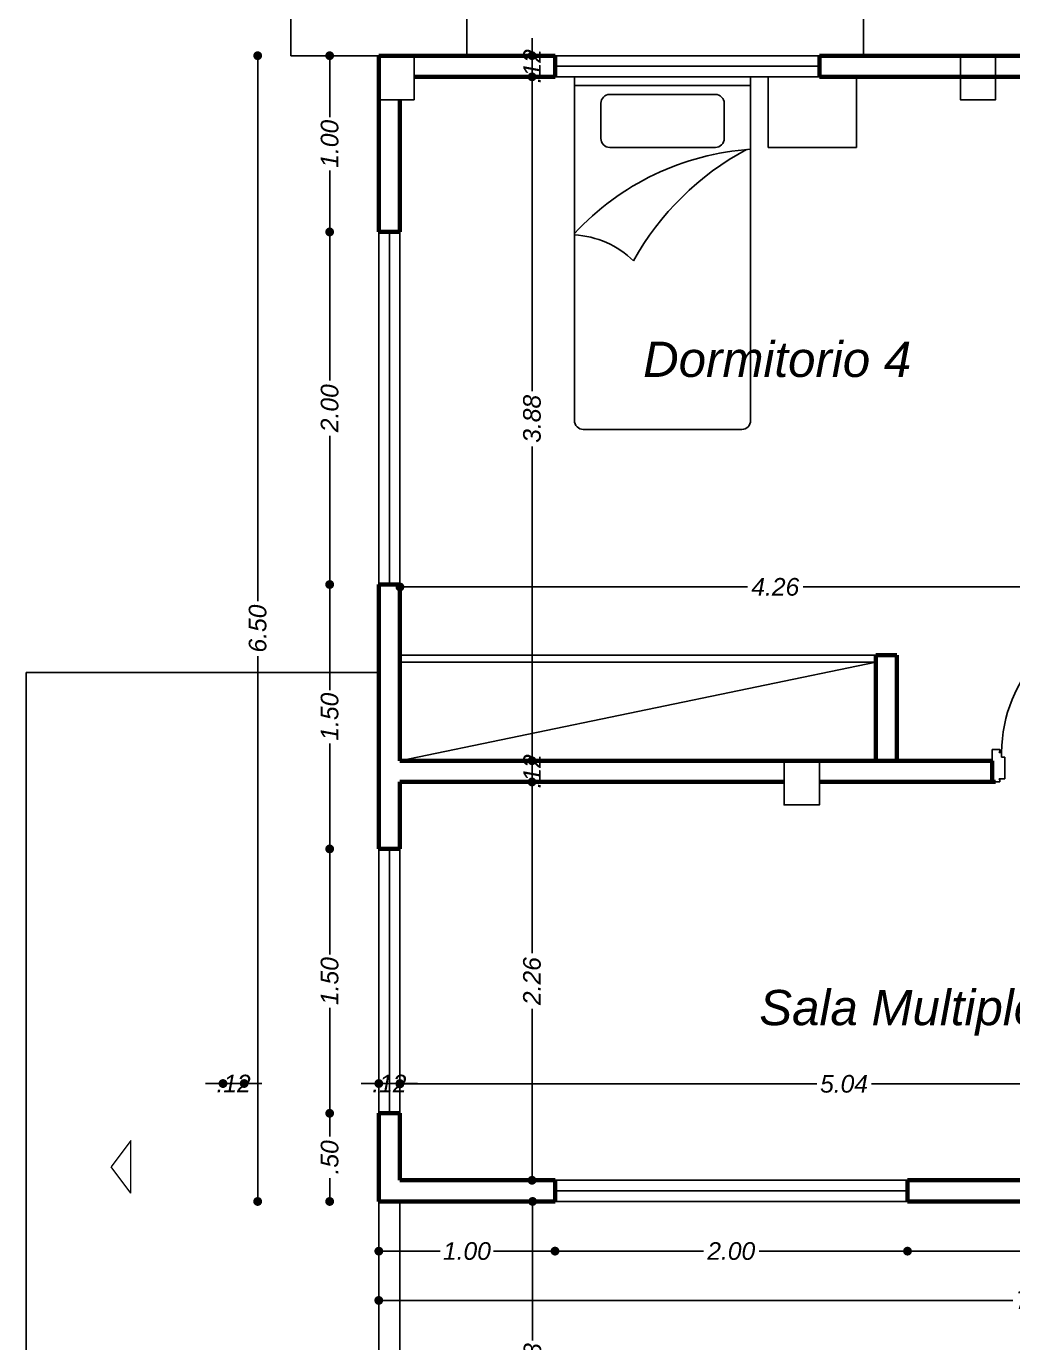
# Model space of a CAD drawing. Header units: metres. Extents: x 539 to 782, y 164 to 633.
# Drawn here: x 731.24 to 736.84, y 358.77 to 366.24 of the extents above; entities that cross this region are included whole.
import ezdxf

# ---------------------------------------------------------------- set-up
doc = ezdxf.new("R2010")
doc.units = ezdxf.units.M
doc.header["$PDMODE"] = 35
for name, color, linetype in [('ALUMINIO', 9, 'Continuous'), ('COLUMNAS', 6, 'Continuous'), ('Mobiliario Sanit', 40, 'Continuous'), ('PISOS', 251, 'Continuous'), ('PUERTAS', 16, 'Continuous'), ('TEXTO', 134, 'Continuous')]:
    doc.layers.add(name, color=color, linetype=linetype)
for name, color, linetype, lineweight in [('auxiliares', 251, 'Continuous', 20), ('cota', 1, 'Continuous', 15), ('MURO', 4, 'Continuous', 60), ('ventanas', 2, 'Continuous', 25)]:
    doc.layers.add(name, color=color, linetype=linetype, lineweight=lineweight)
doc.styles.add('ARIAL', font='ariali.ttf')
doc.styles.add('STYLE1', font='ariali.ttf')
doc.dimstyles.new('C_50', dxfattribs={"dimscale": 0.5, "dimtxt": 0.2, "dimasz": 0.1, "dimexe": 0.1, "dimexo": 0.1, "dimgap": 0.05, "dimtad": 0, "dimzin": 4, "dimdsep": 46, "dimtxsty": 'ARIAL', "dimblk": 'DOT', "dimcen": 0.09, "dimse1": 1, "dimse2": 1, "dimclrd": 1, "dimclre": 1, "dimclrt": 2, "dimadec": 0, "dimazin": 0, "dimtfac": 1, "dimtix": 1, "dimtmove": 2, "dimatfit": 3, "dimfxl": 1, "dimtolj": 1, "dimtzin": 0, "dimarcsym": 0})

# ---------------------------------------------------------------- blocks, each defined once
blk = doc.blocks.new('p 4')
for p, q in [((-0.0782, 0.852), (-0.0484, 0.852)), ((-0.0782, 0.1485), (-0.0782, 0.852)), ((-0.0484, 0.1485), (-0.0484, 0.852)), ((-0.8003, 0.1641), (-0.7612, 0.1641)), ((-0.8003, 0.1641), (-0.8003, 0)), ((-0.7651, 0.1524), (-0.7612, 0.1524)), ((-0.7651, 0.1485), (-0.7651, 0.1524)), ((-0.7651, 0.1485), (-0.7519, 0.1485)), ((-0.7612, 0.1524), (-0.7612, 0.1641)), ((-0.7519, 0.1251), (-0.7519, 0.1485)), ((-0.0782, 0.1485), (-0.0484, 0.1485)), ((-0.0352, 0.1485), (-0.0484, 0.1485)), ((-0.0484, 0.1251), (-0.0484, 0.1485)), ((-0.0391, 0.1524), (-0.0391, 0.1641)), ((0, 0.1641), (-0.0391, 0.1641)), ((-0.0352, 0.1524), (-0.0391, 0.1524)), ((-0.0352, 0.1485), (-0.0352, 0.1524)), ((0, 0.1641), (0, 0)), ((-0.7519, 0.1251), (-0.7363, 0.1251)), ((-0.7363, 0.1251), (-0.7363, 0.0156)), ((-0.0484, 0.1251), (-0.064, 0.1251)), ((-0.064, 0.1251), (-0.064, 0.0156)), ((-0.7651, 0.0156), (-0.7651, 0.0117)), ((-0.7651, 0.0156), (-0.7363, 0.0156)), ((-0.7651, 0.0117), (-0.7612, 0.0117)), ((-0.7612, 0.0117), (-0.7612, 0)), ((-0.0352, 0.0156), (-0.064, 0.0156)), ((-0.0391, 0.0117), (-0.0391, 0)), ((-0.0352, 0.0117), (-0.0391, 0.0117)), ((0, 0), (-0.0391, 0)), ((-0.0352, 0.0156), (-0.0352, 0.0117)), ((-0.8003, 0), (-0.7612, 0))]:
    blk.add_line(p, q)
blk.add_arc((-0.0472, 0.148), 0.7047, 92.51921, 179.96085)
blk = doc.blocks.new('Camasi')
at = {"color": 0}
blk.add_line((-0.5, -0.05), (0.5, -0.05), dxfattribs=at)
blk.add_lwpolyline([(-1.1, -0.4), (-1.1, 0), (-0.6, 0), (-0.6, -0.4)], close=True, dxfattribs=at)
for points in [[(-0.5, -1.95), (-0.5, 0), (0.5, 0), (0.5, -1.95, -0.414214), (0.45, -2), (-0.45, -2, -0.414214)], [(-0.35, -0.35), (-0.35, -0.15, -0.414214), (-0.3, -0.1), (0.3, -0.1, -0.414214), (0.35, -0.15), (0.35, -0.35, -0.414214), (0.3, -0.4), (-0.3, -0.4, -0.414214)]]:
    blk.add_lwpolyline(points, format="xyb", close=True, dxfattribs=at)
for centre, radius, start, end in [((-0.6059, -1.9178), 1.511, 42.95491, 85.98204), ((-1.2223, -1.8098), 1.5837, 28.89334, 61.94152), ((0.5313, -1.4217), 0.5263, 93.41409, 134.22904)]:
    blk.add_arc(centre, radius, start, end, dxfattribs=at)
blk = doc.blocks.new('_Dot')
at = {"color": 0, "linetype": 'ByBlock', "lineweight": -2}
blk.add_line((-0.5, 0), (-1, 0), dxfattribs=at)
at = {"color": 0, "linetype": 'ByBlock', "const_width": 0.5}
blk.add_lwpolyline([(-0.25, 0, 1), (0.25, 0, 1)], format="xyb", close=True, dxfattribs=at)
blk = doc.blocks.new('*D160')
at = {"layer": 'Defpoints', "color": 0, "transparency": 16777216}
for p in [(734.242, 366.386), (733.242, 366.074), (734.242, 366.074)]:
    blk.add_point(p, dxfattribs=at)
at = {"layer": 'ventanas', "color": 1, "lineweight": -2, "transparency": 16777216}
for p, q in [((733.292, 366.386), (733.5907, 366.386)), ((734.192, 366.386), (733.8933, 366.386))]:
    blk.add_line(p, q, dxfattribs=at)
at = {"layer": 'ventanas', "color": 1, "lineweight": -2, "transparency": 16777216, "xscale": 0.05, "yscale": 0.05, "zscale": 0.05, "rotation": 180}
blk.add_blockref('_Dot', (733.242, 366.386), dxfattribs=at)
at = {"layer": 'ventanas', "color": 1, "lineweight": -2, "transparency": 16777216, "xscale": 0.05, "yscale": 0.05, "zscale": 0.05}
blk.add_blockref('_Dot', (734.242, 366.386), dxfattribs=at)
at = {"layer": 'ventanas', "color": 2, "transparency": 16777216, "insert": (733.742, 366.386), "char_height": 0.1, "attachment_point": 5, "style": 'ARIAL'}
blk.add_mtext('\\A1;1.00', dxfattribs=at)
blk = doc.blocks.new('*D161')
at = {"layer": 'Defpoints', "color": 0, "transparency": 16777216}
for p in [(735.742, 366.386), (734.242, 366.074), (735.742, 366.074)]:
    blk.add_point(p, dxfattribs=at)
at = {"layer": 'ventanas', "color": 1, "lineweight": -2, "transparency": 16777216}
for p, q in [((734.292, 366.386), (734.8407, 366.386)), ((735.692, 366.386), (735.1433, 366.386))]:
    blk.add_line(p, q, dxfattribs=at)
at = {"layer": 'ventanas', "color": 1, "lineweight": -2, "transparency": 16777216, "xscale": 0.05, "yscale": 0.05, "zscale": 0.05, "rotation": 180}
blk.add_blockref('_Dot', (734.242, 366.386), dxfattribs=at)
at = {"layer": 'ventanas', "color": 1, "lineweight": -2, "transparency": 16777216, "xscale": 0.05, "yscale": 0.05, "zscale": 0.05}
blk.add_blockref('_Dot', (735.742, 366.386), dxfattribs=at)
at = {"layer": 'ventanas', "color": 2, "transparency": 16777216, "insert": (734.992, 366.386), "char_height": 0.1, "attachment_point": 5, "style": 'ARIAL'}
blk.add_mtext('\\A1;1.50', dxfattribs=at)
blk = doc.blocks.new('*D162')
at = {"layer": 'Defpoints', "color": 0, "transparency": 16777216}
for p in [(733.242, 366.074), (732.9633, 365.074), (733.242, 365.074)]:
    blk.add_point(p, dxfattribs=at)
at = {"layer": 'ventanas', "color": 1, "lineweight": -2, "transparency": 16777216}
for p, q in [((732.9633, 366.024), (732.9633, 365.7253)), ((732.9633, 365.124), (732.9633, 365.4227))]:
    blk.add_line(p, q, dxfattribs=at)
at = {"layer": 'ventanas', "color": 1, "lineweight": -2, "transparency": 16777216, "xscale": 0.05, "yscale": 0.05, "zscale": 0.05}
for p, rotation in [((732.9633, 366.074), 90), ((732.9633, 365.074), 270)]:
    blk.add_blockref('_Dot', p, dxfattribs=dict(at, rotation=rotation))
at = {"layer": 'ventanas', "color": 2, "transparency": 16777216, "insert": (732.9633, 365.574), "char_height": 0.1, "attachment_point": 5, "rotation": 90, "style": 'ARIAL'}
blk.add_mtext('\\A1;1.00', dxfattribs=at)
blk = doc.blocks.new('*D163')
at = {"layer": 'Defpoints', "color": 0, "transparency": 16777216}
for p in [(733.242, 365.074), (732.9633, 363.074), (733.242, 363.074)]:
    blk.add_point(p, dxfattribs=at)
at = {"layer": 'ventanas', "color": 1, "lineweight": -2, "transparency": 16777216}
for p, q in [((732.9633, 365.024), (732.9633, 364.2315)), ((732.9633, 363.124), (732.9633, 363.9165))]:
    blk.add_line(p, q, dxfattribs=at)
at = {"layer": 'ventanas', "color": 1, "lineweight": -2, "transparency": 16777216, "xscale": 0.05, "yscale": 0.05, "zscale": 0.05}
for p, rotation in [((732.9633, 365.074), 90), ((732.9633, 363.074), 270)]:
    blk.add_blockref('_Dot', p, dxfattribs=dict(at, rotation=rotation))
at = {"layer": 'ventanas', "color": 2, "transparency": 16777216, "insert": (732.9633, 364.074), "char_height": 0.1, "attachment_point": 5, "rotation": 90, "style": 'ARIAL'}
blk.add_mtext('\\A1;2.00', dxfattribs=at)
blk = doc.blocks.new('*D164')
at = {"layer": 'Defpoints', "color": 0, "transparency": 16777216}
for p in [(733.242, 363.074), (732.9633, 361.574), (733.242, 361.574)]:
    blk.add_point(p, dxfattribs=at)
at = {"layer": 'ventanas', "color": 1, "lineweight": -2, "transparency": 16777216}
for p, q in [((732.9633, 363.024), (732.9633, 362.4753)), ((732.9633, 361.624), (732.9633, 362.1727))]:
    blk.add_line(p, q, dxfattribs=at)
at = {"layer": 'ventanas', "color": 1, "lineweight": -2, "transparency": 16777216, "xscale": 0.05, "yscale": 0.05, "zscale": 0.05}
for p, rotation in [((732.9633, 363.074), 90), ((732.9633, 361.574), 270)]:
    blk.add_blockref('_Dot', p, dxfattribs=dict(at, rotation=rotation))
at = {"layer": 'ventanas', "color": 2, "transparency": 16777216, "insert": (732.9633, 362.324), "char_height": 0.1, "attachment_point": 5, "rotation": 90, "style": 'ARIAL'}
blk.add_mtext('\\A1;1.50', dxfattribs=at)
blk = doc.blocks.new('*D165')
at = {"layer": 'Defpoints', "color": 0, "transparency": 16777216}
for p in [(733.242, 361.574), (732.9633, 360.074), (733.242, 360.074)]:
    blk.add_point(p, dxfattribs=at)
at = {"layer": 'ventanas', "color": 1, "lineweight": -2, "transparency": 16777216}
for p, q in [((732.9633, 361.524), (732.9633, 360.9753)), ((732.9633, 360.124), (732.9633, 360.6727))]:
    blk.add_line(p, q, dxfattribs=at)
at = {"layer": 'ventanas', "color": 1, "lineweight": -2, "transparency": 16777216, "xscale": 0.05, "yscale": 0.05, "zscale": 0.05}
for p, rotation in [((732.9633, 361.574), 90), ((732.9633, 360.074), 270)]:
    blk.add_blockref('_Dot', p, dxfattribs=dict(at, rotation=rotation))
at = {"layer": 'ventanas', "color": 2, "transparency": 16777216, "insert": (732.9633, 360.824), "char_height": 0.1, "attachment_point": 5, "rotation": 90, "style": 'ARIAL'}
blk.add_mtext('\\A1;1.50', dxfattribs=at)
blk = doc.blocks.new('*D166')
at = {"layer": 'Defpoints', "color": 0, "transparency": 16777216}
for p in [(733.242, 360.074), (732.9633, 359.574), (733.242, 359.574)]:
    blk.add_point(p, dxfattribs=at)
at = {"layer": 'ventanas', "color": 1, "lineweight": -2, "transparency": 16777216}
for p, q in [((732.9633, 360.024), (732.9633, 359.9427)), ((732.9633, 359.624), (732.9633, 359.7053))]:
    blk.add_line(p, q, dxfattribs=at)
at = {"layer": 'ventanas', "color": 1, "lineweight": -2, "transparency": 16777216, "xscale": 0.05, "yscale": 0.05, "zscale": 0.05}
for p, rotation in [((732.9633, 360.074), 90), ((732.9633, 359.574), 270)]:
    blk.add_blockref('_Dot', p, dxfattribs=dict(at, rotation=rotation))
at = {"layer": 'ventanas', "color": 2, "transparency": 16777216, "insert": (732.9633, 359.824), "char_height": 0.1, "attachment_point": 5, "rotation": 90, "style": 'ARIAL'}
blk.add_mtext('\\A1;.50', dxfattribs=at)
blk = doc.blocks.new('*D167')
at = {"layer": 'Defpoints', "color": 0, "transparency": 16777216}
for p in [(733.242, 359.574), (734.242, 359.574), (734.242, 359.2922)]:
    blk.add_point(p, dxfattribs=at)
at = {"layer": 'ventanas', "color": 1, "lineweight": -2, "transparency": 16777216}
for p, q in [((733.292, 359.2922), (733.5907, 359.2922)), ((734.192, 359.2922), (733.8933, 359.2922))]:
    blk.add_line(p, q, dxfattribs=at)
at = {"layer": 'ventanas', "color": 1, "lineweight": -2, "transparency": 16777216, "xscale": 0.05, "yscale": 0.05, "zscale": 0.05, "rotation": 180}
blk.add_blockref('_Dot', (733.242, 359.2922), dxfattribs=at)
at = {"layer": 'ventanas', "color": 1, "lineweight": -2, "transparency": 16777216, "xscale": 0.05, "yscale": 0.05, "zscale": 0.05}
blk.add_blockref('_Dot', (734.242, 359.2922), dxfattribs=at)
at = {"layer": 'ventanas', "color": 2, "transparency": 16777216, "insert": (733.742, 359.2922), "char_height": 0.1, "attachment_point": 5, "style": 'ARIAL'}
blk.add_mtext('\\A1;1.00', dxfattribs=at)
blk = doc.blocks.new('*D168')
at = {"layer": 'Defpoints', "color": 0, "transparency": 16777216}
for p in [(734.242, 359.574), (736.242, 359.574), (736.242, 359.2922)]:
    blk.add_point(p, dxfattribs=at)
at = {"layer": 'ventanas', "color": 1, "lineweight": -2, "transparency": 16777216}
for p, q in [((734.292, 359.2922), (735.0845, 359.2922)), ((736.192, 359.2922), (735.3995, 359.2922))]:
    blk.add_line(p, q, dxfattribs=at)
at = {"layer": 'ventanas', "color": 1, "lineweight": -2, "transparency": 16777216, "xscale": 0.05, "yscale": 0.05, "zscale": 0.05, "rotation": 180}
blk.add_blockref('_Dot', (734.242, 359.2922), dxfattribs=at)
at = {"layer": 'ventanas', "color": 1, "lineweight": -2, "transparency": 16777216, "xscale": 0.05, "yscale": 0.05, "zscale": 0.05}
blk.add_blockref('_Dot', (736.242, 359.2922), dxfattribs=at)
at = {"layer": 'ventanas', "color": 2, "transparency": 16777216, "insert": (735.242, 359.2922), "char_height": 0.1, "attachment_point": 5, "style": 'ARIAL'}
blk.add_mtext('\\A1;2.00', dxfattribs=at)
blk = doc.blocks.new('*D169')
at = {"layer": 'Defpoints', "color": 0, "transparency": 16777216}
for p in [(736.242, 359.574), (740.742, 359.2922), (740.742, 357.0762)]:
    blk.add_point(p, dxfattribs=at)
at = {"layer": 'ventanas', "color": 1, "lineweight": -2, "transparency": 16777216}
for p, q in [((736.292, 359.2922), (738.3336, 359.2922)), ((740.692, 359.2922), (738.6504, 359.2922))]:
    blk.add_line(p, q, dxfattribs=at)
at = {"layer": 'ventanas', "color": 1, "lineweight": -2, "transparency": 16777216, "xscale": 0.05, "yscale": 0.05, "zscale": 0.05, "rotation": 180}
blk.add_blockref('_Dot', (736.242, 359.2922), dxfattribs=at)
at = {"layer": 'ventanas', "color": 1, "lineweight": -2, "transparency": 16777216, "xscale": 0.05, "yscale": 0.05, "zscale": 0.05}
blk.add_blockref('_Dot', (740.742, 359.2922), dxfattribs=at)
at = {"layer": 'ventanas', "color": 2, "transparency": 16777216, "insert": (738.492, 359.2922), "char_height": 0.1, "attachment_point": 5, "style": 'ARIAL'}
blk.add_mtext('\\A1;4.50', dxfattribs=at)
blk = doc.blocks.new('*D170')
at = {"layer": 'Defpoints', "color": 0, "transparency": 16777216}
for p in [(732.242, 366.074), (732.242, 359.574), (732.5548, 359.574)]:
    blk.add_point(p, dxfattribs=at)
at = {"layer": 'ventanas', "color": 1, "lineweight": -2, "transparency": 16777216}
for p, q in [((732.5548, 366.024), (732.5548, 362.9798)), ((732.5548, 359.624), (732.5548, 362.6682))]:
    blk.add_line(p, q, dxfattribs=at)
at = {"layer": 'ventanas', "color": 1, "lineweight": -2, "transparency": 16777216, "xscale": 0.05, "yscale": 0.05, "zscale": 0.05}
for p, rotation in [((732.5548, 366.074), 90), ((732.5548, 359.574), 270)]:
    blk.add_blockref('_Dot', p, dxfattribs=dict(at, rotation=rotation))
at = {"layer": 'ventanas', "color": 2, "transparency": 16777216, "insert": (732.5548, 362.824), "char_height": 0.1, "attachment_point": 5, "rotation": 90, "style": 'ARIAL'}
blk.add_mtext('\\A1;6.50', dxfattribs=at)
blk = doc.blocks.new('*D175')
at = {"layer": 'Defpoints', "color": 0, "transparency": 16777216}
for p in [(733.362, 360.2408), (733.362, 360.2408), (738.402, 360.2401)]:
    blk.add_point(p, dxfattribs=at)
at = {"layer": 'ventanas', "color": 1, "lineweight": -2, "transparency": 16777216}
for p, q in [((733.412, 360.2408), (735.7268, 360.2408)), ((738.352, 360.2408), (736.0371, 360.2408))]:
    blk.add_line(p, q, dxfattribs=at)
at = {"layer": 'ventanas', "color": 1, "lineweight": -2, "transparency": 16777216, "xscale": 0.05, "yscale": 0.05, "zscale": 0.05, "rotation": 180}
blk.add_blockref('_Dot', (733.362, 360.2408), dxfattribs=at)
at = {"layer": 'ventanas', "color": 1, "lineweight": -2, "transparency": 16777216, "xscale": 0.05, "yscale": 0.05, "zscale": 0.05}
blk.add_blockref('_Dot', (738.402, 360.2408), dxfattribs=at)
at = {"layer": 'ventanas', "color": 2, "transparency": 16777216, "insert": (735.882, 360.2408), "char_height": 0.1, "attachment_point": 5, "style": 'ARIAL'}
blk.add_mtext('\\A1;5.04', dxfattribs=at)
blk = doc.blocks.new('*D176')
at = {"layer": 'Defpoints', "color": 0, "transparency": 16777216}
for p in [(733.242, 360.243), (733.242, 360.243), (733.362, 360.243)]:
    blk.add_point(p, dxfattribs=at)
at = {"layer": 'ventanas', "color": 1, "lineweight": -2, "transparency": 16777216}
for p, q in [((733.192, 360.243), (733.142, 360.243)), ((733.362, 360.243), (733.242, 360.243)), ((733.412, 360.243), (733.462, 360.243))]:
    blk.add_line(p, q, dxfattribs=at)
at = {"layer": 'ventanas', "color": 1, "lineweight": -2, "transparency": 16777216, "xscale": 0.05, "yscale": 0.05, "zscale": 0.05}
blk.add_blockref('_Dot', (733.242, 360.243), dxfattribs=at)
at = {"layer": 'ventanas', "color": 1, "lineweight": -2, "transparency": 16777216, "xscale": 0.05, "yscale": 0.05, "zscale": 0.05, "rotation": 180}
blk.add_blockref('_Dot', (733.362, 360.243), dxfattribs=at)
at = {"layer": 'ventanas', "color": 2, "transparency": 16777216, "insert": (733.302, 360.243), "char_height": 0.1, "attachment_point": 5, "style": 'ARIAL'}
blk.add_mtext('\\A1;.12', dxfattribs=at)
blk = doc.blocks.new('Flecha cub')
for p, q in [((740.074, 369.9044), (740.224, 370.0146)), ((740.374, 369.9044), (740.224, 370.0146)), ((740.074, 369.9044), (740.374, 369.9044))]:
    blk.add_line(p, q)
blk = doc.blocks.new('*D180')
at = {"layer": 'cota', "color": 1, "lineweight": -2, "transparency": 16777216}
for p, q in [((734.1149, 359.524), (734.1149, 358.7852)), ((734.1149, 357.744), (734.1149, 358.4828))]:
    blk.add_line(p, q, dxfattribs=at)
at = {"layer": 'Defpoints', "color": 0, "transparency": 16777216}
for p in [(733.362, 359.574), (733.362, 357.694), (734.1149, 357.694)]:
    blk.add_point(p, dxfattribs=at)
at = {"layer": 'cota', "color": 1, "lineweight": -2, "transparency": 16777216, "xscale": 0.05, "yscale": 0.05, "zscale": 0.05}
for p, rotation in [((734.1149, 359.574), 90), ((734.1149, 357.694), 270)]:
    blk.add_blockref('_Dot', p, dxfattribs=dict(at, rotation=rotation))
at = {"layer": 'cota', "color": 2, "transparency": 16777216, "insert": (734.1149, 358.634), "char_height": 0.1, "attachment_point": 5, "rotation": 90, "style": 'ARIAL'}
blk.add_mtext('\\A1;1.88', dxfattribs=at)
blk = doc.blocks.new('*D338')
at = {"layer": 'cota', "color": 1, "lineweight": -2, "transparency": 16777216}
for p, q in [((735.792, 366.386), (736.5845, 366.386)), ((737.692, 366.386), (736.8995, 366.386))]:
    blk.add_line(p, q, dxfattribs=at)
at = {"layer": 'Defpoints', "color": 0, "transparency": 16777216}
for p in [(737.742, 366.386), (735.742, 366.077), (737.742, 366.077)]:
    blk.add_point(p, dxfattribs=at)
at = {"layer": 'cota', "color": 1, "lineweight": -2, "transparency": 16777216, "xscale": 0.05, "yscale": 0.05, "zscale": 0.05, "rotation": 180}
blk.add_blockref('_Dot', (735.742, 366.386), dxfattribs=at)
at = {"layer": 'cota', "color": 1, "lineweight": -2, "transparency": 16777216, "xscale": 0.05, "yscale": 0.05, "zscale": 0.05}
blk.add_blockref('_Dot', (737.742, 366.386), dxfattribs=at)
at = {"layer": 'cota', "color": 2, "transparency": 16777216, "insert": (736.742, 366.386), "char_height": 0.1, "attachment_point": 5, "style": 'ARIAL'}
blk.add_mtext('\\A1;2.00', dxfattribs=at)
blk = doc.blocks.new('*D339')
at = {"layer": 'cota', "color": 1, "lineweight": -2, "transparency": 16777216}
for p, q in [((733.292, 366.8897), (735.3336, 366.8897)), ((737.692, 366.8897), (735.6504, 366.8897))]:
    blk.add_line(p, q, dxfattribs=at)
at = {"layer": 'Defpoints', "color": 0, "transparency": 16777216}
for p in [(737.742, 366.8897), (733.242, 366.074), (737.742, 366.074)]:
    blk.add_point(p, dxfattribs=at)
at = {"layer": 'cota', "color": 1, "lineweight": -2, "transparency": 16777216, "xscale": 0.05, "yscale": 0.05, "zscale": 0.05, "rotation": 180}
blk.add_blockref('_Dot', (733.242, 366.8897), dxfattribs=at)
at = {"layer": 'cota', "color": 1, "lineweight": -2, "transparency": 16777216, "xscale": 0.05, "yscale": 0.05, "zscale": 0.05}
blk.add_blockref('_Dot', (737.742, 366.8897), dxfattribs=at)
at = {"layer": 'cota', "color": 2, "transparency": 16777216, "insert": (735.492, 366.8897), "char_height": 0.1, "attachment_point": 5, "style": 'ARIAL'}
blk.add_mtext('\\A1;4.50', dxfattribs=at)
blk = doc.blocks.new('*D340')
at = {"layer": 'cota', "color": 1, "lineweight": -2, "transparency": 16777216}
for p, q in [((733.292, 359.0127), (736.8389, 359.0127)), ((740.692, 359.0127), (737.1451, 359.0127))]:
    blk.add_line(p, q, dxfattribs=at)
at = {"layer": 'Defpoints', "color": 0, "transparency": 16777216}
for p in [(733.242, 359.574), (740.742, 359.5751), (740.742, 359.0127)]:
    blk.add_point(p, dxfattribs=at)
at = {"layer": 'cota', "color": 1, "lineweight": -2, "transparency": 16777216, "xscale": 0.05, "yscale": 0.05, "zscale": 0.05, "rotation": 180}
blk.add_blockref('_Dot', (733.242, 359.0127), dxfattribs=at)
at = {"layer": 'cota', "color": 1, "lineweight": -2, "transparency": 16777216, "xscale": 0.05, "yscale": 0.05, "zscale": 0.05}
blk.add_blockref('_Dot', (740.742, 359.0127), dxfattribs=at)
at = {"layer": 'cota', "color": 2, "transparency": 16777216, "insert": (736.992, 359.0127), "char_height": 0.1, "attachment_point": 5, "style": 'ARIAL'}
blk.add_mtext('\\A1;7.50', dxfattribs=at)
blk = doc.blocks.new('*D341')
at = {"layer": 'cota', "color": 1, "lineweight": -2, "transparency": 16777216}
for p, q in [((734.1115, 361.904), (734.1115, 360.9817)), ((734.1115, 359.744), (734.1115, 360.6663))]:
    blk.add_line(p, q, dxfattribs=at)
at = {"layer": 'Defpoints', "color": 0, "transparency": 16777216}
for p in [(734.1115, 361.954), (734.242, 361.954), (734.242, 359.694)]:
    blk.add_point(p, dxfattribs=at)
at = {"layer": 'cota', "color": 1, "lineweight": -2, "transparency": 16777216, "xscale": 0.05, "yscale": 0.05, "zscale": 0.05}
for p, rotation in [((734.1115, 361.954), 90), ((734.1115, 359.694), 270)]:
    blk.add_blockref('_Dot', p, dxfattribs=dict(at, rotation=rotation))
at = {"layer": 'cota', "color": 2, "transparency": 16777216, "insert": (734.1115, 360.824), "char_height": 0.1, "attachment_point": 5, "rotation": 90, "style": 'ARIAL'}
blk.add_mtext('\\A1;2.26', dxfattribs=at)
blk = doc.blocks.new('*D342')
at = {"layer": 'cota', "color": 1, "lineweight": -2, "transparency": 16777216}
for p, q in [((734.1115, 362.124), (734.1115, 362.174)), ((734.1115, 361.954), (734.1115, 362.074)), ((734.1115, 361.904), (734.1115, 361.854))]:
    blk.add_line(p, q, dxfattribs=at)
at = {"layer": 'Defpoints', "color": 0, "transparency": 16777216}
for p in [(734.1115, 362.074), (734.1222, 362.074), (734.242, 361.954)]:
    blk.add_point(p, dxfattribs=at)
at = {"layer": 'cota', "color": 1, "lineweight": -2, "transparency": 16777216, "xscale": 0.05, "yscale": 0.05, "zscale": 0.05}
for p, rotation in [((734.1115, 362.074), 270), ((734.1115, 361.954), 90)]:
    blk.add_blockref('_Dot', p, dxfattribs=dict(at, rotation=rotation))
at = {"layer": 'cota', "color": 2, "transparency": 16777216, "insert": (734.1115, 362.014), "char_height": 0.1, "attachment_point": 5, "rotation": 90, "style": 'ARIAL'}
blk.add_mtext('\\A1;.12', dxfattribs=at)
blk = doc.blocks.new('*D343')
at = {"layer": 'cota', "color": 1, "lineweight": -2, "transparency": 16777216}
for p, q in [((734.1115, 366.124), (734.1115, 366.174)), ((734.1115, 365.954), (734.1115, 366.074)), ((734.1115, 365.904), (734.1115, 365.854))]:
    blk.add_line(p, q, dxfattribs=at)
at = {"layer": 'Defpoints', "color": 0, "transparency": 16777216}
for p in [(734.1115, 366.074), (734.1115, 366.074), (734.1115, 365.954)]:
    blk.add_point(p, dxfattribs=at)
at = {"layer": 'cota', "color": 1, "lineweight": -2, "transparency": 16777216, "xscale": 0.05, "yscale": 0.05, "zscale": 0.05}
for p, rotation in [((734.1115, 366.074), 270), ((734.1115, 365.954), 90)]:
    blk.add_blockref('_Dot', p, dxfattribs=dict(at, rotation=rotation))
at = {"layer": 'cota', "color": 2, "transparency": 16777216, "insert": (734.1115, 366.014), "char_height": 0.1, "attachment_point": 5, "rotation": 90, "style": 'ARIAL'}
blk.add_mtext('\\A1;.12', dxfattribs=at)
blk = doc.blocks.new('*D344')
at = {"layer": 'cota', "color": 1, "lineweight": -2, "transparency": 16777216}
for p, q in [((733.412, 363.0601), (735.3334, 363.0601)), ((737.572, 363.0601), (735.6506, 363.0601))]:
    blk.add_line(p, q, dxfattribs=at)
at = {"layer": 'Defpoints', "color": 0, "transparency": 16777216}
for p in [(733.362, 363.1189), (737.622, 363.1189), (733.362, 363.0601)]:
    blk.add_point(p, dxfattribs=at)
at = {"layer": 'cota', "color": 1, "lineweight": -2, "transparency": 16777216, "xscale": 0.05, "yscale": 0.05, "zscale": 0.05, "rotation": 180}
blk.add_blockref('_Dot', (733.362, 363.0601), dxfattribs=at)
at = {"layer": 'cota', "color": 1, "lineweight": -2, "transparency": 16777216, "xscale": 0.05, "yscale": 0.05, "zscale": 0.05}
blk.add_blockref('_Dot', (737.622, 363.0601), dxfattribs=at)
at = {"layer": 'cota', "color": 2, "transparency": 16777216, "insert": (735.492, 363.0601), "char_height": 0.1, "attachment_point": 5, "style": 'ARIAL'}
blk.add_mtext('\\A1;4.26', dxfattribs=at)
blk = doc.blocks.new('*D431')
at = {"layer": 'cota', "color": 1, "lineweight": -2, "transparency": 16777216}
for p, q in [((734.1115, 365.904), (734.1115, 364.1717)), ((734.1115, 362.124), (734.1115, 363.8563))]:
    blk.add_line(p, q, dxfattribs=at)
at = {"layer": 'Defpoints', "color": 0, "transparency": 16777216}
for p in [(734.1115, 365.954), (734.2473, 365.954), (734.2473, 362.074)]:
    blk.add_point(p, dxfattribs=at)
at = {"layer": 'cota', "color": 1, "lineweight": -2, "transparency": 16777216, "xscale": 0.05, "yscale": 0.05, "zscale": 0.05}
for p, rotation in [((734.1115, 365.954), 90), ((734.1115, 362.074), 270)]:
    blk.add_blockref('_Dot', p, dxfattribs=dict(at, rotation=rotation))
at = {"layer": 'cota', "color": 2, "transparency": 16777216, "insert": (734.1115, 364.014), "char_height": 0.1, "attachment_point": 5, "rotation": 90, "style": 'ARIAL'}
blk.add_mtext('\\A1;3.88', dxfattribs=at)
blk = doc.blocks.new('*D644')
at = {"layer": 'Defpoints', "color": 0, "transparency": 16777216}
for p in [(732.358, 360.243), (732.358, 360.243), (732.478, 360.243)]:
    blk.add_point(p, dxfattribs=at)
at = {"layer": 'ventanas', "color": 1, "lineweight": -2, "transparency": 16777216}
for p, q in [((732.308, 360.243), (732.258, 360.243)), ((732.478, 360.243), (732.358, 360.243)), ((732.528, 360.243), (732.578, 360.243))]:
    blk.add_line(p, q, dxfattribs=at)
at = {"layer": 'ventanas', "color": 1, "lineweight": -2, "transparency": 16777216, "xscale": 0.05, "yscale": 0.05, "zscale": 0.05}
blk.add_blockref('_Dot', (732.358, 360.243), dxfattribs=at)
at = {"layer": 'ventanas', "color": 1, "lineweight": -2, "transparency": 16777216, "xscale": 0.05, "yscale": 0.05, "zscale": 0.05, "rotation": 180}
blk.add_blockref('_Dot', (732.478, 360.243), dxfattribs=at)
at = {"layer": 'ventanas', "color": 2, "transparency": 16777216, "insert": (732.418, 360.243), "char_height": 0.1, "attachment_point": 5, "style": 'ARIAL'}
blk.add_mtext('\\A1;.12', dxfattribs=at)

msp = doc.modelspace()

# ---------------------------------------------------------------- linework, layer by layer
at = {"layer": 'ALUMINIO'}
for p, q in [((734.242, 366.014), (735.742, 366.014)), ((733.302, 365.074), (733.302, 363.074)), ((733.302, 361.574), (733.302, 360.074)), ((734.242, 359.634), (736.242, 359.634))]:
    msp.add_line(p, q, dxfattribs=at)
at = {"layer": 'COLUMNAS'}
for points in [[(733.242, 366.074), (733.442, 366.074), (733.442, 365.824), (733.242, 365.824), (733.242, 366.074)], [(736.542, 366.074), (736.742, 366.074), (736.742, 365.824), (736.542, 365.824), (736.542, 366.074)], [(735.542, 362.074), (735.742, 362.074), (735.742, 361.824), (735.542, 361.824), (735.542, 362.074)]]:
    msp.add_lwpolyline(points, dxfattribs=at)
at = {"layer": 'MURO'}
for p, q in [((733.242, 365.074), (733.242, 366.074)), ((733.242, 366.074), (734.242, 366.074)), ((734.2066, 366.074), (734.242, 366.074)), ((734.242, 366.074), (734.242, 365.954)), ((736.742, 366.074), (735.742, 366.074)), ((735.742, 366.074), (735.742, 365.954)), ((736.742, 366.074), (737.742, 366.074)), ((733.442, 365.954), (734.242, 365.954)), ((735.742, 365.954), (736.742, 365.954)), ((736.742, 365.954), (737.622, 365.954)), ((733.362, 365.074), (733.362, 365.824)), ((733.242, 365.074), (733.362, 365.074)), ((733.242, 362.074), (733.242, 363.074)), ((733.242, 363.074), (733.362, 363.074)), ((733.362, 362.074), (733.362, 363.074)), ((736.062, 362.074), (736.062, 362.674)), ((736.062, 362.674), (736.182, 362.674)), ((736.182, 362.674), (736.182, 362.074)), ((733.242, 361.574), (733.242, 362.074)), ((733.362, 362.074), (735.542, 362.074)), ((735.542, 362.074), (735.742, 362.074)), ((736.722, 362.074), (735.742, 362.074)), ((736.722, 361.954), (736.722, 362.074)), ((733.362, 361.954), (735.542, 361.954)), ((733.362, 361.574), (733.362, 361.954)), ((736.742, 361.954), (735.742, 361.954)), ((733.242, 361.574), (733.362, 361.574)), ((733.242, 359.574), (733.242, 360.074)), ((733.242, 360.074), (733.362, 360.074)), ((733.362, 359.694), (733.362, 360.074)), ((734.242, 359.694), (733.362, 359.694)), ((734.242, 359.574), (734.242, 359.694)), ((737.002, 359.694), (736.242, 359.694)), ((736.242, 359.574), (736.242, 359.694)), ((734.242, 359.574), (733.242, 359.574)), ((737.002, 359.574), (736.242, 359.574))]:
    msp.add_line(p, q, dxfattribs=at)
at = {"layer": 'PISOS'}
for p, q in [((732.742, 370.074), (732.742, 366.074)), ((733.742, 366.074), (733.742, 370.074)), ((735.992, 370.074), (735.9918, 366.074)), ((732.742, 366.074), (733.242, 366.074)), ((733.242, 362.574), (731.242, 362.574)), ((731.242, 362.574), (731.242, 357.074)), ((733.242, 359.574), (733.242, 357.574)), ((733.362, 359.574), (733.362, 357.694))]:
    msp.add_line(p, q, dxfattribs=at)
at = {"layer": 'PUERTAS'}
for p, q in [((736.062, 362.674), (733.362, 362.674)), ((736.062, 362.634), (733.362, 362.634)), ((733.362, 362.074), (736.062, 362.634))]:
    msp.add_line(p, q, dxfattribs=at)
at = {"layer": 'ventanas'}
for p, q in [((734.242, 366.074), (735.742, 366.074)), ((734.242, 365.954), (735.742, 365.954)), ((733.242, 365.074), (733.242, 363.074)), ((733.362, 365.074), (733.362, 363.074)), ((733.242, 360.074), (733.242, 361.574)), ((733.362, 361.574), (733.362, 360.074)), ((734.242, 359.694), (736.242, 359.694)), ((734.242, 359.574), (736.242, 359.574))]:
    msp.add_line(p, q, dxfattribs=at)

# ---------------------------------------------------------------- block references
at = {"layer": 'auxiliares', "rotation": 89.99999999984367}
msp.add_blockref('Flecha cub', (1101.7386, -380.4537), dxfattribs=at)
at = {"layer": 'Mobiliario Sanit', "xscale": -1}
msp.add_blockref('Camasi', (734.8521, 365.954), dxfattribs=at)
at = {"layer": 'PUERTAS', "xscale": 1.124603647976073, "yscale": 1.124603647976073, "zscale": 1.124603647976073, "rotation": 1.167911728288406e-07}
msp.add_blockref('p 4', (737.622, 361.954), dxfattribs=at)

# ---------------------------------------------------------------- texts
at = {"layer": 'TEXTO', "style": 'STYLE1'}
for s, p in [('Dormitorio 4', (734.742, 364.2515)), ('Sala Multiple', (735.401, 360.574))]:
    msp.add_text(s, height=0.2, rotation=360, dxfattribs=at).set_placement(p)

# ---------------------------------------------------------------- dimensions: what is measured, and where the dimension line sits
at = {"layer": 'cota'}
for base, p1, p2, picture, middle in [((737.742, 366.8897), (733.242, 366.074), (737.742, 366.074), '*D339', (735.492, 366.8897)), ((737.742, 366.386), (735.742, 366.077), (737.742, 366.077), '*D338', (736.742, 366.386)), ((733.362, 363.0601), (737.622, 363.1189), (733.362, 363.1189), '*D344', (735.492, 363.0601)), ((740.742, 359.0127), (733.242, 359.574), (740.742, 359.5751), '*D340', (736.992, 359.0127))]:
    dim = msp.add_linear_dim(base=base, p1=p1, p2=p2, dimstyle='C_50', dxfattribs=at)
    dim.commit()
    dim.dimension.update_dxf_attribs({"geometry": picture, "text_midpoint": middle})
for base, p1, p2, picture, middle in [((734.1115, 366.074), (734.1115, 365.954), (734.1115, 366.074), '*D343', (734.1115, 366.014)), ((734.1115, 365.954), (734.2473, 362.074), (734.2473, 365.954), '*D431', (734.1115, 364.014)), ((734.1115, 362.074), (734.242, 361.954), (734.1222, 362.074), '*D342', (734.1115, 362.014)), ((734.1115, 361.954), (734.242, 359.694), (734.242, 361.954), '*D341', (734.1115, 360.824)), ((734.1149, 357.694), (733.362, 359.574), (733.362, 357.694), '*D180', (734.1149, 358.634))]:
    dim = msp.add_linear_dim(base=base, p1=p1, p2=p2, angle=90, dimstyle='C_50', dxfattribs=at)
    dim.commit()
    dim.dimension.update_dxf_attribs({"geometry": picture, "text_midpoint": middle})
at = {"layer": 'ventanas'}
for base, p1, p2, picture, middle in [((734.242, 366.386), (733.242, 366.074), (734.242, 366.074), '*D160', (733.742, 366.386)), ((735.742, 366.386), (734.242, 366.074), (735.742, 366.074), '*D161', (734.992, 366.386)), ((732.358, 360.243), (732.478, 360.243), (732.358, 360.243), '*D644', (732.418, 360.243)), ((733.242, 360.243), (733.362, 360.243), (733.242, 360.243), '*D176', (733.302, 360.243)), ((733.362, 360.2408), (738.402, 360.2401), (733.362, 360.2408), '*D175', (735.882, 360.2408)), ((734.242, 359.2922), (733.242, 359.574), (734.242, 359.574), '*D167', (733.742, 359.2922)), ((736.242, 359.2922), (734.242, 359.574), (736.242, 359.574), '*D168', (735.242, 359.2922)), ((740.742, 359.2922), (736.242, 359.574), (740.742, 357.0762), '*D169', (738.492, 359.2922))]:
    dim = msp.add_linear_dim(base=base, p1=p1, p2=p2, dimstyle='C_50', dxfattribs=at)
    dim.commit()
    dim.dimension.update_dxf_attribs({"geometry": picture, "text_midpoint": middle})
for base, p1, p2, picture, middle in [((732.5548, 359.574), (732.242, 366.074), (732.242, 359.574), '*D170', (732.5548, 362.824)), ((732.9633, 365.074), (733.242, 366.074), (733.242, 365.074), '*D162', (732.9633, 365.574)), ((732.9633, 363.074), (733.242, 365.074), (733.242, 363.074), '*D163', (732.9633, 364.074)), ((732.9633, 361.574), (733.242, 363.074), (733.242, 361.574), '*D164', (732.9633, 362.324)), ((732.9633, 360.074), (733.242, 361.574), (733.242, 360.074), '*D165', (732.9633, 360.824)), ((732.9633, 359.574), (733.242, 360.074), (733.242, 359.574), '*D166', (732.9633, 359.824))]:
    dim = msp.add_linear_dim(base=base, p1=p1, p2=p2, angle=90, dimstyle='C_50', dxfattribs=at)
    dim.commit()
    dim.dimension.update_dxf_attribs({"geometry": picture, "text_midpoint": middle})

doc.saveas('drawing.dxf')
